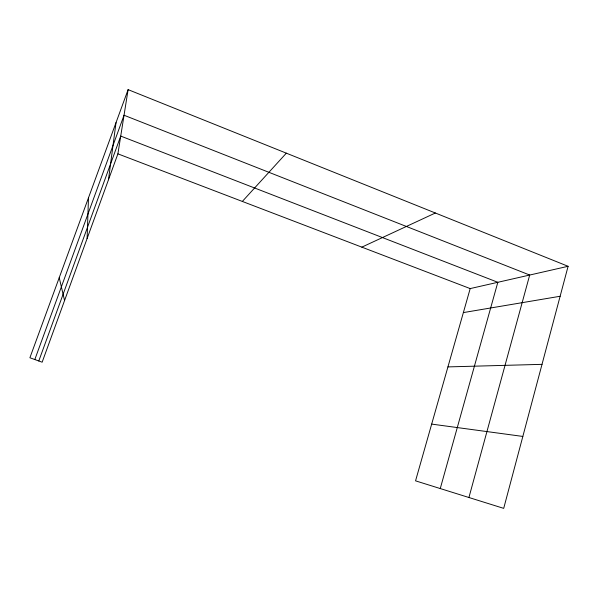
<?xml version="1.0" encoding="UTF-8"?>
<svg xmlns="http://www.w3.org/2000/svg" width="598" height="598" viewBox="0 0 598 598"><rect width="100%" height="100%" fill="white"/><g stroke="black" fill="none" stroke-linecap="round" stroke-linejoin="round"><path stroke-width="0.9" d="M87.114 238.512L88.489 197.803M108.477 179.759L116.019 122.635M128.107 89.633L29.9 357.754L42.144 362.201L117.903 153.843L128.107 89.633L568.1 266.297L503.703 508.367L415.55 480.844L470.192 288.587L568.1 266.297M468.929 497.506L529.701 275.035L124.04 115.242L34.819 359.54M440.263 488.559L497.828 282.293L120.729 136.082L38.788 360.983M242.34 201.436L286.337 153.163M361.835 247.138L435.366 213M463.368 312.59L560.124 296.264M447.932 366.903L542.02 364.346M431.681 424.102L522.839 436.435M117.903 153.843L470.192 288.587M59.224 277.704L64.569 300.525"/></g></svg>
